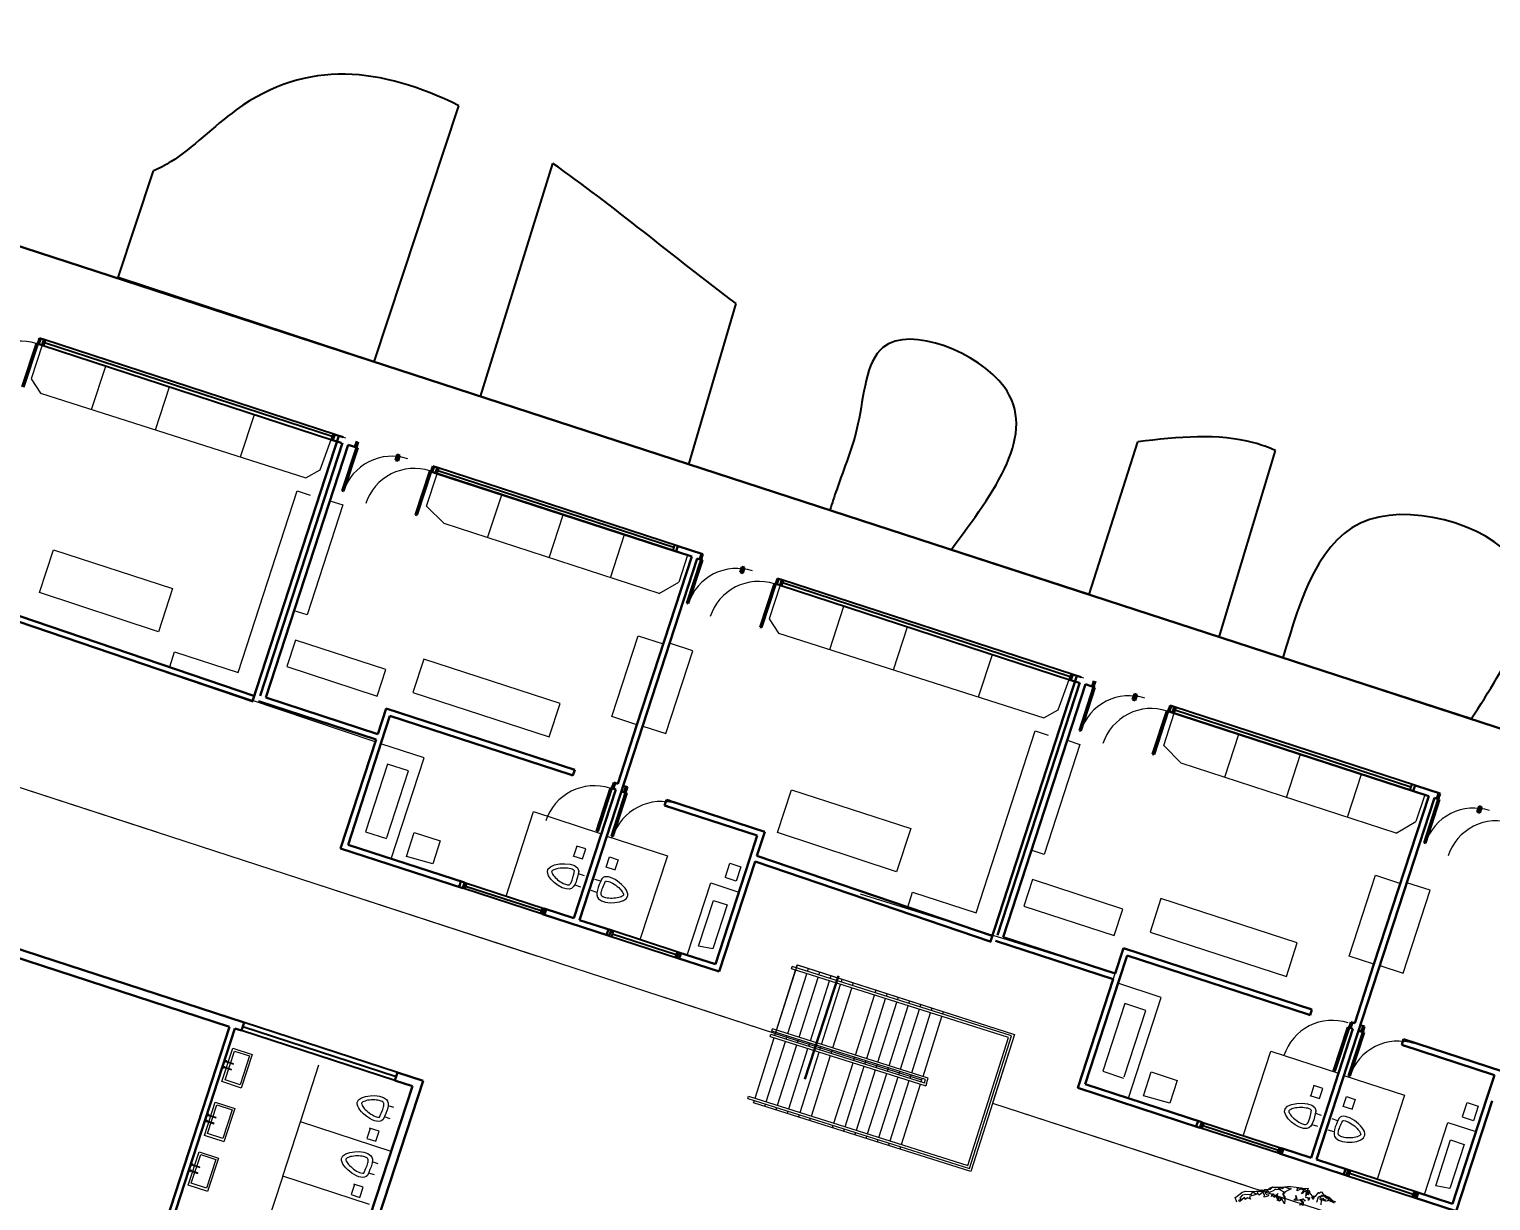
# Model space of a CAD drawing. Header units: metres. Extents: x 329311 to 330425, y 7396637 to 7397287.
# Drawn here: x 329855.04 to 329872.45, y 7397070.96 to 7397084.92 of the extents above; entities that cross this region are included whole.
import ezdxf

# ---------------------------------------------------------------- set-up
doc = ezdxf.new("R2010")
doc.units = ezdxf.units.M
doc.linetypes.add('CACHE2', pattern=[4.7625, 3.175, -1.5875])
doc.layers.get('0').update_dxf_attribs({"lineweight": 18})
for name, color, linetype, lineweight in [('ARBRE', 251, 'Continuous', 13), ('AXES+POTEAUX', 6, 'CACHE2', 13), ('JANELAS', 5, 'Continuous', 25), ('LAYER01', 7, 'Continuous', 13), ('layout', 253, 'Continuous', 13), ('LINHAFINA', 7, 'Continuous', 15), ('LINHAGROSSA', 7, 'Continuous', 30), ('PA6_TEXTO', 3, 'Continuous', 18), ('pisoexterno_ultrafino', 9, 'Continuous', 30)]:
    doc.layers.add(name, color=color, linetype=linetype, lineweight=lineweight)
doc.layers.add('VEGETAIS', color=3, linetype='Continuous')
doc.styles.add('200 Médio', font='arial.ttf', dxfattribs={"height": 0.75})
doc.styles.add('ARIAL', font='ARIAL', dxfattribs={"height": 0.2})
doc.dimstyles.new('AQ250', dxfattribs={"dimscale": 10, "dimtxt": 0.05, "dimasz": 0.03, "dimexe": 0.03, "dimexo": 0.025, "dimgap": 0.025, "dimtad": 1, "dimzin": 0, "dimdsep": 46, "dimtxsty": 'ARIAL', "dimblk": 'ARCHTICK', "dimcen": 0.09, "dimdle": 0.03, "dimclrt": 7, "dimadec": 0, "dimazin": 0, "dimtfac": 1, "dimtix": 1, "dimtmove": 2, "dimatfit": 3, "dimldrblk": 'OPEN90', "dimfxl": 1, "dimtvp": 1, "dimtolj": 1, "dimtzin": 0, "dimarcsym": 0})

# ---------------------------------------------------------------- blocks, each defined once
blk = doc.blocks.new('_ArchTick')
at = {"color": 0, "linetype": 'ByBlock', "const_width": 0.15}
blk.add_lwpolyline([(-0.5, -0.5), (0.5, 0.5)], dxfattribs=at)
blk = doc.blocks.new('*D12')
at = {"layer": 'Defpoints', "color": 0, "transparency": 16777216}
for p in [(329895.003, 7397086.442), (329868.823, 7397007.376), (329871.096, 7397006.624)]:
    blk.add_point(p, dxfattribs=at)
at = {"layer": 'PA6_TEXTO', "color": 0, "lineweight": -2, "transparency": 16777216}
for p, q in [((329895.241, 7397086.363), (329897.562, 7397085.595)), ((329897.371, 7397085.974), (329871.002, 7397006.339)), ((329869.06, 7397007.298), (329871.381, 7397006.529))]:
    blk.add_line(p, q, dxfattribs=at)
at = {"layer": 'PA6_TEXTO', "color": 0, "lineweight": -2, "transparency": 16777216, "xscale": 0.3, "yscale": 0.3, "zscale": 0.3}
for p, rotation in [((329897.277, 7397085.689), 71.6788444677974), ((329871.096, 7397006.624), 251.6788444677974)]:
    blk.add_blockref('_ArchTick', p, dxfattribs=dict(at, rotation=rotation))
at = {"layer": 'PA6_TEXTO', "color": 7, "transparency": 16777216, "insert": (329883.585, 7397046.355), "char_height": 0.75, "attachment_point": 5, "rotation": 71.6788, "style": '200 Médio'}
blk.add_mtext('\\A1;83.29', dxfattribs=at)
blk = doc.blocks.new('_Open90')
at = {"color": 0, "linetype": 'ByBlock', "lineweight": -2}
for p, q in [((0, 0), (-1, 0)), ((-0.5, 0.5), (0, 0)), ((0, 0), (-0.5, -0.5))]:
    blk.add_line(p, q, dxfattribs=at)
blk = doc.blocks.new('WMF26', base_point=(0, 0))
at = {"color": 85}
for points in [[(7.32, -0.18), (7.36, -0.22), (7.46, -0.15), (7.74, -0.29), (7.88, -0.29), (8.02, -0.5), (8.16, -0.64), (8.41, -0.61), (8.55, -0.4), (8.58, -0.36), (8.58, -0.32), (8.62, -0.32), (8.65, -0.36), (8.76, -0.26), (8.83, -0.26), (9.07, -0.57), (9.11, -0.61), (9.28, -0.53), (9.42, -0.57), (9.73, -0.85)], [(2.68, -1.65), (2.54, -1.33), (2.64, -1.23), (2.99, -0.88), (3.27, -0.78), (4.49, -0.67), (4.57, -0.57), (4.64, -0.5), (5.05, -0.43), (5.19, -0.29), (5.86, -0.22), (6.28, -0.11), (6.52, -0.08), (7.32, -0.11), (7.32, -0.18), (7.32, -0.18)]]:
    blk.add_lwpolyline(points, dxfattribs=at)
at = {"color": 63}
for points in [[(6.5, -0.25), (6.57, -0.25), (6.15, -0.52), (6.08, -0.63), (6.05, -0.66), (6.05, -0.77), (6.19, -0.94), (6.12, -1.01), (6.19, -1.08), (6.19, -1.4), (5.94, -1.05), (5.84, -1.22), (5.7, -1.22), (5.49, -0.87), (5.42, -0.94), (5.42, -1.01), (5.31, -0.94), (5.28, -0.91), (5.24, -0.91), (5.18, -0.98), (5.21, -0.81), (5.24, -0.77), (5.28, -0.77), (5.42, -0.91), (5.63, -0.7), (5.59, -0.81), (5.55, -0.83), (5.63, -0.91), (5.63, -1.12), (5.73, -1.22), (5.8, -1.22), (5.87, -1.16), (5.8, -1.01), (6.08, -1.01), (6.15, -0.94), (6.01, -0.73), (6.01, -0.63), (6.08, -0.56), (5.73, -0.42), (5.38, -0.42), (5.31, -0.52), (5, -0.7), (4.86, -0.59), (4.68, -0.77), (4.79, -0.87), (4.97, -0.87), (4.93, -0.98), (4.65, -1.08), (4.65, -0.91), (4.51, -0.73), (4.27, -0.98), (4.27, -0.94), (4.19, -0.87), (3.63, -1.12), (3.6, -1.12), (3.57, -1.16), (3.67, -1.33), (3.43, -1.26), (3.28, -1.4), (3.28, -1.33), (3.22, -1.26), (2.87, -1.61)], [(2.83, -1.57), (2.83, -1.47), (2.93, -1.43), (2.97, -1.4), (2.91, -1.33), (2.91, -1.26), (2.93, -1.26), (3.08, -1.08), (3.28, -1.01), (3.67, -0.98), (3.78, -0.77), (4.06, -0.91), (4.16, -0.81), (4.06, -0.66), (4.16, -0.7), (4.37, -0.56), (4.79, -0.59), (4.97, -0.38), (5.18, -0.25), (5.38, -0.28), (5.42, -0.31), (5.49, -0.25), (5.73, -0.35), (5.77, -0.38), (5.87, -0.25), (5.94, -0.31), (6.05, -0.17), (6.46, -0.28), (6.5, -0.25), (6.5, -0.25)], [(7.74, -0.29), (7.8, -0.37), (7.7, -0.68), (7.72, -0.38), (7.53, -0.33), (7.47, -0.44), (7.46, -0.49), (7.37, -0.54), (7.47, -0.36), (7.51, -0.22), (7.49, -0.19), (7.35, -0.15), (7.03, -0.37), (7.02, -0.14), (7.84, -0.1), (7.78, -0.14), (7.74, -0.29), (7.74, -0.29)], [(8.75, -0.78), (8.78, -0.82), (8.96, -0.71), (9.13, -0.88), (9.17, -0.85), (9.17, -0.78), (9.2, -0.92)], [(9.34, -0.88), (9.34, -0.78), (9.83, -0.96)], [(9.03, -0.92), (8.96, -0.82), (8.85, -0.85), (8.85, -1.2)], [(8.54, -1.03), (8.64, -0.64), (8.82, -0.53), (8.75, -0.68), (8.75, -0.78), (8.75, -0.78)]]:
    blk.add_lwpolyline(points, dxfattribs=at)
at = {"color": 106}
for points in [[(5.7, -1.22), (5.66, -1.22), (5.66, -0.91), (5.7, -0.91), (5.7, -1.22), (5.7, -1.22)], [(7.51, -0.91), (7.62, -0.98), (7.69, -1.05), (7.55, -0.94), (7.48, -0.94), (7.41, -1.01), (7.55, -1.16), (7.55, -1.4), (7.48, -1.33), (7.3, -1.4), (7.51, -1.18), (7.34, -1.01), (6.99, -1.08), (6.85, -1.08), (6.92, -0.98), (6.99, -0.91), (6.95, -0.7), (7.1, -1.05), (7.51, -0.91), (7.51, -0.91)], [(7.93, -0.98), (7.9, -0.83), (7.69, -0.77), (8, -0.77), (7.93, -0.98), (7.93, -0.98)], [(7.93, -0.31), (7.86, -0.49), (7.86, -0.56), (7.76, -0.56), (7.82, -0.25), (7.86, -0.25), (7.93, -0.31), (7.93, -0.31)], [(8.25, -0.87), (8.15, -0.7), (8.17, -0.7), (8.21, -0.73), (8.28, -0.63), (8.32, -0.66), (8.25, -0.87), (8.25, -0.87)], [(9.61, -0.77), (9.92, -0.87)], [(9.75, -0.87), (9.68, -0.81), (9.54, -0.87), (9.57, -0.81), (9.57, -0.77), (9.37, -0.73), (9.3, -0.66), (9.26, -0.66), (9.22, -0.7), (9.22, -0.59), (9.12, -0.49), (9.02, -0.49), (8.91, -0.59), (8.84, -0.49), (9.19, -0.52), (9.61, -0.77), (9.61, -0.77)]]:
    blk.add_lwpolyline(points, dxfattribs=at)
blk = doc.blocks.new('T2_02')
at = {"xscale": 0.3499999999999943, "yscale": 0.3499999999999943, "zscale": 0.3499999999999943}
blk.add_blockref('WMF26', (-2.24, 1.997), dxfattribs=at)

msp = doc.modelspace()

# ---------------------------------------------------------------- hatches: boundary and pattern name
at = {"layer": 'AXES+POTEAUX'}
h = msp.add_hatch(dxfattribs=at)
h.set_pattern_fill('ANGLE', color=253, scale=0.025)
h.set_pattern_definition([(341.96263, (329827.33868, 7397103.38185), (0.0540704, 0.166043), [0.127, -0.047625]), (71.96263, (329827.33868, 7397103.38185), (-0.166043, 0.0540704), [0.127, -0.047625])])
edge = h.paths.add_edge_path()
edge.add_line((329864.61, 7397055.789), (329863.096, 7397056.284))
edge.add_line((329851.791, 7397059.975), (329866.865, 7397055.053))
edge.add_line((329866.865, 7397055.053), (329867.148, 7397055.933))
edge.add_line((329867.148, 7397055.933), (329869.733, 7397055.115))
edge.add_line((329869.733, 7397055.115), (329869.446, 7397054.208))
edge.add_line((329869.446, 7397054.208), (329875.701, 7397052.171))
edge.add_line((329869.758, 7397056.67), (329868.22, 7397057.171))
edge.add_line((329866.055, 7397057.876), (329865.595, 7397056.573))
edge.add_line((329865.595, 7397056.573), (329853.054, 7397060.656))
edge.add_line((329855.576, 7397058.739), (329854.045, 7397059.239))
edge.add_line((329852.086, 7397060.91), (329851.791, 7397059.975))
edge.add_line((329853.054, 7397060.656), (329853.482, 7397061.97))
edge.add_line((329853.482, 7397061.97), (329834.982, 7397067.965))
edge.add_line((329849.505, 7397061.74), (329852.086, 7397060.91))
edge.add_line((329836.482, 7397067.477), (329851.765, 7397062.529))
edge.add_line((329833.96, 7397065.831), (329849.225, 7397060.871))
edge.add_line((329849.225, 7397060.871), (329849.505, 7397061.74))
edge.add_line((329846.926, 7397061.618), (329836.41, 7397065.035))
edge.add_line((329833.68, 7397064.969), (329833.96, 7397065.831))
edge.add_line((329830.53, 7397065.995), (329833.68, 7397064.969))
edge.add_line((329834.982, 7397067.965), (329839.241, 7397080.982))
edge.add_line((329830.53, 7397066.07), (329827.18, 7397067.162))
edge.add_line((329827.18, 7397067.162), (329831.462, 7397080.309))
edge.add_line((329831.421, 7397080.322), (329834.844, 7397079.208))
edge.add_line((329875.701, 7397052.171), (329876.028, 7397053.175))
edge.add_line((329873.375, 7397052.928), (329871.869, 7397053.422))
edge.add_line((329876.028, 7397053.175), (329871.519, 7397054.644))
edge.add_line((329871.914, 7397055.968), (329866.055, 7397057.876))
edge.add_line((329871.519, 7397054.644), (329871.914, 7397055.968))
edge.add_line((329862.35, 7397057.629), (329860.779, 7397058.141))
edge.add_line((329857.813, 7397059.107), (329856.311, 7397059.596))

# ---------------------------------------------------------------- linework, layer by layer
for p, q in [((329849.014, 7397077.808), (329863.927, 7397072.954)), ((329866.513, 7397072.125), (329880.605, 7397067.536))]:
    msp.add_line(p, q)
for centre in [(329854.93, 7397080.6), (329859.357, 7397079.228), (329859.621, 7397079.082), (329863.464, 7397077.89), (329863.725, 7397077.735), (329868.14, 7397076.373), (329868.404, 7397076.221), (329861.766, 7397075.3), (329862.564, 7397075.113), (329872.246, 7397075.035), (329872.517, 7397074.883), (329870.561, 7397072.504), (329871.346, 7397072.258)]:
    msp.add_arc(centre, 0.606, 71.9626, 161.9626)
for p, q in [((329849.014, 7397077.808), (329863.927, 7397072.954)), ((329859.158, 7397076.428), (329854.89, 7397077.866)), ((329858.745, 7397075.159), (329859.158, 7397076.428)), ((329863.255, 7397073.691), (329858.745, 7397075.159)), ((329863.683, 7397075.004), (329863.255, 7397073.691)), ((329867.972, 7397073.669), (329863.683, 7397075.004)), ((329863.927, 7397072.954), (329864.19, 7397073.771)), ((329864.19, 7397073.771), (329866.772, 7397072.941)), ((329867.528, 7397072.305), (329867.972, 7397073.669)), ((329866.772, 7397072.941), (329866.513, 7397072.125)), ((329872.037, 7397070.836), (329867.528, 7397072.305)), ((329866.513, 7397072.125), (329880.605, 7397067.536)), ((329872.462, 7397072.142), (329872.037, 7397070.836))]:
    msp.add_line(p, q, dxfattribs=at)
at = {"layer": 'JANELAS'}
for p, q in [((329855.188, 7397081.156), (329858.654, 7397080.027)), ((329855.226, 7397081.217), (329855.205, 7397081.151)), ((329858.676, 7397080.094), (329855.209, 7397081.223)), ((329858.644, 7397080.068), (329855.216, 7397081.184)), ((329858.655, 7397080.101), (329858.633, 7397080.034)), ((329859.913, 7397079.694), (329859.891, 7397079.628)), ((329862.768, 7397078.763), (329859.896, 7397079.7)), ((329859.874, 7397079.633), (329862.744, 7397078.698)), ((329862.714, 7397078.745), (329859.902, 7397079.661)), ((329862.725, 7397078.778), (329862.704, 7397078.712)), ((329863.981, 7397078.295), (329867.447, 7397077.166)), ((329864.019, 7397078.356), (329863.998, 7397078.289)), ((329867.469, 7397077.233), (329864.002, 7397078.361)), ((329867.437, 7397077.206), (329864.009, 7397078.323)), ((329867.448, 7397077.239), (329867.426, 7397077.173)), ((329868.656, 7397076.778), (329871.527, 7397075.844)), ((329868.695, 7397076.839), (329868.673, 7397076.773)), ((329871.55, 7397075.909), (329868.678, 7397076.845)), ((329871.497, 7397075.89), (329868.684, 7397076.806)), ((329871.508, 7397075.924), (329871.486, 7397075.857)), ((329861.15, 7397074.376), (329860.202, 7397074.685)), ((329860.223, 7397074.752), (329861.171, 7397074.443)), ((329860.246, 7397074.744), (329860.224, 7397074.678)), ((329860.235, 7397074.711), (329861.136, 7397074.418)), ((329861.146, 7397074.451), (329861.125, 7397074.385)), ((329861.946, 7397074.117), (329862.752, 7397073.855)), ((329862.774, 7397073.921), (329861.968, 7397074.184)), ((329861.992, 7397074.176), (329861.971, 7397074.109)), ((329861.981, 7397074.142), (329862.742, 7397073.895)), ((329862.753, 7397073.928), (329862.731, 7397073.862)), ((329859.424, 7397072.49), (329857.596, 7397073.085)), ((329859.392, 7397072.393), (329857.564, 7397072.988)), ((329857.58, 7397073.037), (329859.408, 7397072.442)), ((329869.006, 7397071.897), (329869.954, 7397071.588)), ((329869.028, 7397071.89), (329869.007, 7397071.823)), ((329869.018, 7397071.856), (329869.918, 7397071.563)), ((329869.932, 7397071.522), (329868.984, 7397071.83)), ((329869.929, 7397071.596), (329869.907, 7397071.53)), ((329871.556, 7397071.066), (329870.75, 7397071.329)), ((329870.729, 7397071.262), (329871.534, 7397071)), ((329870.775, 7397071.321), (329870.753, 7397071.254)), ((329870.764, 7397071.288), (329871.524, 7397071.04)), ((329871.535, 7397071.073), (329871.513, 7397071.007))]:
    msp.add_line(p, q, dxfattribs=at)
at = {"layer": 'LAYER01'}
for p, q in [((329858.266, 7397071.9), (329858.487, 7397072.581)), ((329858.055, 7397071.252), (329858.266, 7397071.9)), ((329859.347, 7397071.548), (329858.266, 7397071.9)), ((329858.055, 7397071.252), (329857.796, 7397070.458)), ((329859.089, 7397070.915), (329858.055, 7397071.252))]:
    msp.add_line(p, q, dxfattribs=at)
at = {"layer": 'layout'}
for p, q in [((329855.188, 7397081.156), (329855.058, 7397080.758)), ((329855.779, 7397080.392), (329855.948, 7397080.909)), ((329855.058, 7397080.758), (329855.168, 7397080.587)), ((329855.168, 7397080.587), (329858.332, 7397079.578)), ((329856.541, 7397080.149), (329856.708, 7397080.661)), ((329857.553, 7397079.826), (329857.718, 7397080.332)), ((329858.774, 7397080.062), (329858.804, 7397080.052)), ((329858.502, 7397079.673), (329858.633, 7397080.034)), ((329858.332, 7397079.578), (329858.502, 7397079.673)), ((329859.77, 7397079.24), (329859.895, 7397079.625)), ((329857.523, 7397077.255), (329858.229, 7397079.42)), ((329858.229, 7397079.42), (329858.383, 7397079.37)), ((329860.497, 7397078.862), (329860.664, 7397079.375)), ((329858.772, 7397079.254), (329858.345, 7397077.943)), ((329858.618, 7397079.304), (329858.772, 7397079.254)), ((329859.978, 7397079.031), (329859.77, 7397079.24)), ((329862.539, 7397078.197), (329859.978, 7397079.031)), ((329861.23, 7397078.623), (329861.397, 7397079.136)), ((329861.959, 7397078.386), (329862.126, 7397078.899)), ((329855.158, 7397078.21), (329855.324, 7397078.72)), ((329855.324, 7397078.72), (329856.744, 7397078.258)), ((329862.879, 7397078.654), (329862.775, 7397078.334)), ((329862.539, 7397078.197), (329862.775, 7397078.334)), ((329863.981, 7397078.295), (329863.851, 7397077.897)), ((329856.575, 7397077.741), (329855.158, 7397078.21)), ((329856.744, 7397078.258), (329856.575, 7397077.741)), ((329858.345, 7397077.943), (329858.191, 7397077.993)), ((329864.572, 7397077.53), (329864.741, 7397078.047)), ((329863.851, 7397077.897), (329863.961, 7397077.725)), ((329865.334, 7397077.287), (329865.501, 7397077.8)), ((329858.208, 7397077.642), (329858.105, 7397077.326)), ((329859.283, 7397077.292), (329858.208, 7397077.642)), ((329861.977, 7397076.731), (329862.291, 7397077.694)), ((329862.291, 7397077.694), (329862.589, 7397077.598)), ((329862.943, 7397077.516), (329862.665, 7397077.606)), ((329863.961, 7397077.725), (329867.125, 7397076.716)), ((329856.709, 7397077.322), (329856.767, 7397077.501)), ((329856.767, 7397077.501), (329857.523, 7397077.255)), ((329862.621, 7397076.528), (329862.943, 7397077.516)), ((329866.346, 7397076.965), (329866.511, 7397077.471)), ((329858.105, 7397077.326), (329859.18, 7397076.976)), ((329859.18, 7397076.976), (329859.283, 7397077.292)), ((329859.737, 7397077.417), (329859.607, 7397077.017)), ((329861.36, 7397076.888), (329859.737, 7397077.417)), ((329867.295, 7397076.812), (329867.426, 7397077.173)), ((329867.567, 7397077.201), (329867.597, 7397077.191)), ((329859.607, 7397077.017), (329861.23, 7397076.488)), ((329861.23, 7397076.488), (329861.36, 7397076.888)), ((329862.275, 7397076.634), (329861.977, 7397076.731)), ((329867.125, 7397076.716), (329867.295, 7397076.812)), ((329868.552, 7397076.385), (329868.678, 7397076.77)), ((329862.344, 7397076.618), (329862.621, 7397076.528)), ((329866.316, 7397074.393), (329867.022, 7397076.559)), ((329867.022, 7397076.559), (329867.175, 7397076.509)), ((329859.741, 7397076.238), (329859.225, 7397076.406)), ((329867.554, 7397076.399), (329867.127, 7397075.088)), ((329867.4, 7397076.449), (329867.554, 7397076.399)), ((329868.76, 7397076.176), (329868.552, 7397076.385)), ((329869.28, 7397076.007), (329869.447, 7397076.52)), ((329859.349, 7397075.036), (329859.741, 7397076.238)), ((329870.013, 7397075.768), (329870.18, 7397076.281)), ((329859.305, 7397076.165), (329859.042, 7397075.358)), ((329859.296, 7397075.29), (329859.555, 7397076.083)), ((329859.555, 7397076.083), (329859.305, 7397076.165)), ((329871.321, 7397075.342), (329868.76, 7397076.176)), ((329870.741, 7397075.531), (329870.908, 7397076.044)), ((329863.951, 7397075.349), (329864.117, 7397075.859)), ((329864.117, 7397075.859), (329865.537, 7397075.397)), ((329871.661, 7397075.799), (329871.557, 7397075.479)), ((329860.717, 7397074.591), (329861.045, 7397075.598)), ((329861.045, 7397075.598), (329861.852, 7397075.335)), ((329859.042, 7397075.358), (329859.292, 7397075.277)), ((329859.529, 7397075.064), (329859.622, 7397075.35)), ((329859.622, 7397075.35), (329859.93, 7397075.249)), ((329865.368, 7397074.88), (329863.951, 7397075.349)), ((329865.537, 7397075.397), (329865.368, 7397074.88)), ((329871.321, 7397075.342), (329871.557, 7397075.479)), ((329859.93, 7397075.249), (329859.842, 7397074.977)), ((329861.56, 7397075.188), (329861.521, 7397075.068)), ((329861.665, 7397075.154), (329861.56, 7397075.188)), ((329861.917, 7397075.306), (329862.638, 7397075.072)), ((329859.842, 7397074.977), (329859.529, 7397075.064)), ((329861.512, 7397075.071), (329861.626, 7397075.034)), ((329861.626, 7397075.034), (329861.665, 7397075.154)), ((329861.908, 7397074.938), (329861.947, 7397075.058)), ((329861.947, 7397075.058), (329862.051, 7397075.024)), ((329862.051, 7397075.024), (329862.012, 7397074.904)), ((329862.638, 7397075.072), (329862.312, 7397074.072)), ((329867.127, 7397075.088), (329866.974, 7397075.138)), ((329861.577, 7397074.859), (329861.647, 7397074.836)), ((329862.022, 7397074.901), (329861.908, 7397074.938)), ((329863.459, 7397074.769), (329863.327, 7397074.812)), ((329863.33, 7397074.821), (329863.383, 7397074.984)), ((329863.383, 7397074.984), (329863.515, 7397074.941)), ((329863.515, 7397074.941), (329863.459, 7397074.769)), ((329870.76, 7397073.876), (329871.074, 7397074.84)), ((329871.074, 7397074.84), (329871.371, 7397074.743)), ((329861.535, 7397074.725), (329861.603, 7397074.702)), ((329861.799, 7397074.635), (329861.731, 7397074.657)), ((329861.844, 7397074.768), (329861.774, 7397074.791)), ((329862.875, 7397073.888), (329863.155, 7397074.748)), ((329863.155, 7397074.748), (329863.49, 7397074.639)), ((329865.502, 7397074.46), (329865.56, 7397074.639)), ((329865.56, 7397074.639), (329866.316, 7397074.393)), ((329866.99, 7397074.788), (329866.887, 7397074.472)), ((329868.065, 7397074.437), (329866.99, 7397074.788)), ((329871.403, 7397073.673), (329871.725, 7397074.661)), ((329871.725, 7397074.661), (329871.448, 7397074.751)), ((329863.01, 7397073.993), (329863.187, 7397074.54)), ((329863.349, 7397074.487), (329863.178, 7397073.961)), ((329863.187, 7397074.54), (329863.349, 7397074.487)), ((329866.887, 7397074.472), (329867.962, 7397074.121)), ((329868.519, 7397074.562), (329868.389, 7397074.162)), ((329870.143, 7397074.033), (329868.519, 7397074.562)), ((329867.962, 7397074.121), (329868.065, 7397074.437)), ((329868.389, 7397074.162), (329870.013, 7397073.634)), ((329863.178, 7397073.961), (329863.01, 7397073.993)), ((329870.013, 7397073.634), (329870.143, 7397074.033)), ((329871.057, 7397073.779), (329870.76, 7397073.876)), ((329871.126, 7397073.763), (329871.403, 7397073.673)), ((329868.523, 7397073.384), (329868.007, 7397073.552)), ((329868.087, 7397073.31), (329867.825, 7397072.503)), ((329868.337, 7397073.229), (329868.087, 7397073.31)), ((329868.132, 7397072.182), (329868.523, 7397073.384)), ((329868.079, 7397072.436), (329868.337, 7397073.229)), ((329857.331, 7397072.381), (329857.461, 7397072.777)), ((329857.461, 7397072.777), (329857.692, 7397072.702)), ((329869.5, 7397071.736), (329869.828, 7397072.743)), ((329869.828, 7397072.743), (329870.635, 7397072.48)), ((329857.333, 7397072.543), (329857.341, 7397072.568)), ((329857.341, 7397072.568), (329857.36, 7397072.561)), ((329857.348, 7397072.557), (329857.346, 7397072.551)), ((329857.346, 7397072.551), (329857.444, 7397072.519)), ((329857.445, 7397072.525), (329857.348, 7397072.557)), ((329857.36, 7397072.561), (329857.352, 7397072.537)), ((329857.358, 7397072.615), (329857.365, 7397072.638)), ((329857.375, 7397072.609), (329857.358, 7397072.615)), ((329857.365, 7397072.638), (329857.384, 7397072.632)), ((329857.371, 7397072.626), (329857.369, 7397072.622)), ((329857.37, 7397072.622), (329857.469, 7397072.589)), ((329857.47, 7397072.594), (329857.371, 7397072.626)), ((329857.381, 7397072.633), (329857.374, 7397072.609)), ((329857.469, 7397072.589), (329857.47, 7397072.594)), ((329857.692, 7397072.702), (329857.562, 7397072.304)), ((329857.553, 7397072.308), (329857.331, 7397072.381)), ((329857.352, 7397072.537), (329857.333, 7397072.543)), ((329857.444, 7397072.519), (329857.445, 7397072.525)), ((329867.825, 7397072.503), (329868.074, 7397072.422)), ((329868.311, 7397072.209), (329868.404, 7397072.495)), ((329868.404, 7397072.495), (329868.713, 7397072.394)), ((329868.713, 7397072.394), (329868.624, 7397072.122)), ((329870.699, 7397072.452), (329871.42, 7397072.217)), ((329857.562, 7397072.304), (329857.553, 7397072.308)), ((329868.624, 7397072.122), (329868.311, 7397072.209)), ((329870.294, 7397072.216), (329870.408, 7397072.179)), ((329870.342, 7397072.333), (329870.303, 7397072.213)), ((329870.447, 7397072.299), (329870.342, 7397072.333)), ((329870.408, 7397072.179), (329870.447, 7397072.299)), ((329870.69, 7397072.084), (329870.729, 7397072.203)), ((329870.729, 7397072.203), (329870.834, 7397072.169)), ((329871.42, 7397072.217), (329871.094, 7397071.217)), ((329857.123, 7397071.74), (329857.252, 7397072.136)), ((329857.252, 7397072.136), (329857.483, 7397072.061)), ((329857.483, 7397072.061), (329857.354, 7397071.663)), ((329859.379, 7397072.07), (329859.311, 7397072.092)), ((329870.804, 7397072.046), (329870.69, 7397072.084)), ((329870.834, 7397072.169), (329870.795, 7397072.049)), ((329872.113, 7397071.966), (329872.166, 7397072.13)), ((329872.166, 7397072.13), (329872.298, 7397072.087)), ((329872.298, 7397072.087), (329872.241, 7397071.914)), ((329857.124, 7397071.902), (329857.132, 7397071.927)), ((329857.144, 7397071.896), (329857.124, 7397071.902)), ((329857.132, 7397071.927), (329857.152, 7397071.92)), ((329857.139, 7397071.916), (329857.138, 7397071.91)), ((329857.138, 7397071.91), (329857.235, 7397071.878)), ((329857.237, 7397071.884), (329857.139, 7397071.916)), ((329857.152, 7397071.92), (329857.144, 7397071.896)), ((329857.149, 7397071.974), (329857.157, 7397071.997)), ((329857.166, 7397071.968), (329857.149, 7397071.974)), ((329857.157, 7397071.997), (329857.176, 7397071.991)), ((329857.162, 7397071.985), (329857.161, 7397071.981)), ((329857.161, 7397071.981), (329857.26, 7397071.948)), ((329857.261, 7397071.953), (329857.162, 7397071.985)), ((329857.173, 7397071.992), (329857.165, 7397071.968)), ((329857.235, 7397071.878), (329857.237, 7397071.884)), ((329857.26, 7397071.948), (329857.261, 7397071.953)), ((329859.336, 7397071.936), (329859.266, 7397071.959)), ((329870.317, 7397071.87), (329870.385, 7397071.848)), ((329870.359, 7397072.004), (329870.429, 7397071.981)), ((329870.627, 7397071.913), (329870.557, 7397071.936)), ((329871.657, 7397071.034), (329871.937, 7397071.894)), ((329871.937, 7397071.894), (329872.272, 7397071.784)), ((329872.241, 7397071.914), (329872.11, 7397071.957)), ((329857.345, 7397071.667), (329857.123, 7397071.74)), ((329859.098, 7397071.823), (329859.059, 7397071.703)), ((329859.059, 7397071.703), (329859.164, 7397071.669)), ((329859.203, 7397071.788), (329859.089, 7397071.826)), ((329859.164, 7397071.669), (329859.203, 7397071.788)), ((329870.581, 7397071.78), (329870.513, 7397071.802)), ((329871.792, 7397071.139), (329871.97, 7397071.685)), ((329871.97, 7397071.685), (329872.131, 7397071.632)), ((329856.93, 7397071.148), (329857.059, 7397071.545)), ((329857.059, 7397071.545), (329857.291, 7397071.469)), ((329857.354, 7397071.663), (329857.345, 7397071.667)), ((329872.131, 7397071.632), (329871.96, 7397071.106)), ((329856.931, 7397071.311), (329856.94, 7397071.335)), ((329856.94, 7397071.335), (329856.959, 7397071.329)), ((329856.959, 7397071.329), (329856.951, 7397071.304)), ((329856.956, 7397071.382), (329856.964, 7397071.406)), ((329856.974, 7397071.377), (329856.956, 7397071.382)), ((329856.964, 7397071.406), (329856.983, 7397071.399)), ((329856.97, 7397071.394), (329856.968, 7397071.389)), ((329856.968, 7397071.389), (329857.067, 7397071.357)), ((329857.069, 7397071.362), (329856.97, 7397071.394)), ((329856.98, 7397071.4), (329856.972, 7397071.377)), ((329857.067, 7397071.357), (329857.069, 7397071.362)), ((329857.291, 7397071.469), (329857.161, 7397071.072)), ((329859.192, 7397071.402), (329859.123, 7397071.424)), ((329856.951, 7397071.304), (329856.931, 7397071.311)), ((329856.947, 7397071.324), (329856.945, 7397071.319)), ((329856.945, 7397071.319), (329857.042, 7397071.287)), ((329857.044, 7397071.293), (329856.947, 7397071.324)), ((329857.042, 7397071.287), (329857.044, 7397071.293)), ((329858.91, 7397071.155), (329858.871, 7397071.035)), ((329859.015, 7397071.121), (329858.901, 7397071.158)), ((329859.148, 7397071.268), (329859.078, 7397071.291)), ((329857.152, 7397071.076), (329856.93, 7397071.148)), ((329857.161, 7397071.072), (329857.152, 7397071.076)), ((329858.871, 7397071.035), (329858.976, 7397071.001)), ((329858.976, 7397071.001), (329859.015, 7397071.121)), ((329871.96, 7397071.106), (329871.792, 7397071.139))]:
    msp.add_line(p, q, dxfattribs=at)
for points in [[(329857.368, 7397072.401), (329857.48, 7397072.745), (329857.661, 7397072.686), (329857.549, 7397072.342)], [(329857.159, 7397071.76), (329857.271, 7397072.104), (329857.452, 7397072.045), (329857.34, 7397071.701)], [(329856.966, 7397071.169), (329857.078, 7397071.513), (329857.259, 7397071.454), (329857.147, 7397071.11)]]:
    msp.add_lwpolyline(points, close=True, dxfattribs=at)
for points in [[(329861.582, 7397074.89), (329861.474, 7397074.675), (329861.215, 7397074.911), (329861.582, 7397074.89), (329861.577, 7397074.859)], [(329861.858, 7397074.797), (329861.819, 7397074.559), (329862.167, 7397074.597), (329861.858, 7397074.797), (329861.844, 7397074.768)], [(329859.266, 7397071.959), (329859.252, 7397071.93), (329858.943, 7397072.13), (329859.291, 7397072.167), (329859.252, 7397071.93)], [(329870.365, 7397072.035), (329870.257, 7397071.821), (329869.998, 7397072.056), (329870.365, 7397072.035), (329870.359, 7397072.004)], [(329870.64, 7397071.942), (329870.601, 7397071.705), (329870.949, 7397071.742), (329870.64, 7397071.942), (329870.627, 7397071.913)], [(329859.078, 7397071.291), (329859.064, 7397071.263), (329858.756, 7397071.462), (329859.103, 7397071.5), (329859.064, 7397071.263)]]:
    msp.add_spline(points, degree=3, dxfattribs=at)
for points, knots in [([(329861.531, 7397074.893), (329861.52, 7397074.837), (329861.508, 7397074.784), (329861.484, 7397074.738), (329861.476, 7397074.73), (329861.466, 7397074.725), (329861.46, 7397074.724), (329861.434, 7397074.728), (329861.416, 7397074.734), (329861.353, 7397074.764), (329861.304, 7397074.805), (329861.267, 7397074.858), (329861.261, 7397074.873), (329861.259, 7397074.886), (329861.259, 7397074.885), (329861.263, 7397074.891), (329861.271, 7397074.898), (329861.298, 7397074.911), (329861.317, 7397074.916), (329861.393, 7397074.931), (329861.464, 7397074.926), (329861.522, 7397074.904), (329861.53, 7397074.895), (329861.531, 7397074.893)], [0.006653, 0.006653, 0.006653, 0.006653, 0.179116, 0.179116, 0.279942, 0.279942, 0.356527, 0.356527, 0.433113, 0.433113, 0.614296, 0.614296, 0.701675, 0.701675, 0.771877, 0.771877, 0.842078, 0.842078, 0.912279, 0.912279, 1.096903, 1.096903, 1.191805, 1.191805, 1.191805, 1.191805]), ([(329861.902, 7397074.769), (329861.877, 7397074.717), (329861.856, 7397074.668), (329861.848, 7397074.616), (329861.85, 7397074.605), (329861.855, 7397074.595), (329861.859, 7397074.59), (329861.883, 7397074.578), (329861.9, 7397074.572), (329861.97, 7397074.56), (329862.034, 7397074.564), (329862.094, 7397074.584), (329862.108, 7397074.594), (329862.117, 7397074.603), (329862.116, 7397074.602), (329862.116, 7397074.609), (329862.114, 7397074.62), (329862.1, 7397074.646), (329862.088, 7397074.662), (329862.035, 7397074.718), (329861.975, 7397074.756), (329861.915, 7397074.773), (329861.903, 7397074.77), (329861.902, 7397074.769)], [0.006653, 0.006653, 0.006653, 0.006653, 0.179116, 0.179116, 0.279942, 0.279942, 0.356527, 0.356527, 0.433113, 0.433113, 0.614296, 0.614296, 0.701675, 0.701675, 0.771877, 0.771877, 0.842078, 0.842078, 0.912279, 0.912279, 1.096903, 1.096903, 1.191805, 1.191805, 1.191805, 1.191805]), ([(329859.209, 7397071.958), (329859.207, 7397071.957), (329859.195, 7397071.954), (329859.135, 7397071.971), (329859.075, 7397072.009), (329859.022, 7397072.065), (329859.011, 7397072.081), (329858.996, 7397072.107), (329858.994, 7397072.117), (329858.994, 7397072.124), (329858.993, 7397072.123), (329859.002, 7397072.133), (329859.016, 7397072.142), (329859.077, 7397072.163), (329859.141, 7397072.167), (329859.21, 7397072.155), (329859.228, 7397072.149), (329859.251, 7397072.137), (329859.255, 7397072.132), (329859.261, 7397072.122), (329859.263, 7397072.111), (329859.254, 7397072.059), (329859.233, 7397072.009), (329859.209, 7397071.958)], [0.006653, 0.006653, 0.006653, 0.006653, 0.101555, 0.101555, 0.286179, 0.286179, 0.356381, 0.356381, 0.426582, 0.426582, 0.496783, 0.496783, 0.584163, 0.584163, 0.765346, 0.765346, 0.841931, 0.841931, 0.918517, 0.918517, 1.019343, 1.019343, 1.191805, 1.191805, 1.191805, 1.191805]), ([(329870.313, 7397072.039), (329870.302, 7397071.983), (329870.29, 7397071.93), (329870.267, 7397071.883), (329870.259, 7397071.875), (329870.248, 7397071.87), (329870.242, 7397071.869), (329870.216, 7397071.873), (329870.198, 7397071.879), (329870.135, 7397071.91), (329870.086, 7397071.951), (329870.049, 7397072.003), (329870.043, 7397072.018), (329870.042, 7397072.032), (329870.042, 7397072.031), (329870.046, 7397072.036), (329870.054, 7397072.043), (329870.081, 7397072.056), (329870.1, 7397072.062), (329870.176, 7397072.076), (329870.246, 7397072.071), (329870.304, 7397072.05), (329870.313, 7397072.04), (329870.313, 7397072.039)], [0.006653, 0.006653, 0.006653, 0.006653, 0.179116, 0.179116, 0.279942, 0.279942, 0.356527, 0.356527, 0.433113, 0.433113, 0.614296, 0.614296, 0.701675, 0.701675, 0.771877, 0.771877, 0.842078, 0.842078, 0.912279, 0.912279, 1.096903, 1.096903, 1.191805, 1.191805, 1.191805, 1.191805]), ([(329870.684, 7397071.914), (329870.66, 7397071.863), (329870.638, 7397071.813), (329870.63, 7397071.761), (329870.632, 7397071.75), (329870.638, 7397071.74), (329870.642, 7397071.735), (329870.665, 7397071.723), (329870.683, 7397071.717), (329870.752, 7397071.705), (329870.816, 7397071.709), (329870.877, 7397071.73), (329870.89, 7397071.739), (329870.899, 7397071.749), (329870.899, 7397071.748), (329870.899, 7397071.755), (329870.897, 7397071.765), (329870.882, 7397071.791), (329870.87, 7397071.807), (329870.817, 7397071.863), (329870.757, 7397071.901), (329870.698, 7397071.918), (329870.686, 7397071.915), (329870.684, 7397071.914)], [0.006653, 0.006653, 0.006653, 0.006653, 0.179116, 0.179116, 0.279942, 0.279942, 0.356527, 0.356527, 0.433113, 0.433113, 0.614296, 0.614296, 0.701675, 0.701675, 0.771877, 0.771877, 0.842078, 0.842078, 0.912279, 0.912279, 1.096903, 1.096903, 1.191805, 1.191805, 1.191805, 1.191805]), ([(329859.021, 7397071.29), (329859.019, 7397071.289), (329859.007, 7397071.287), (329858.947, 7397071.303), (329858.888, 7397071.341), (329858.835, 7397071.398), (329858.823, 7397071.413), (329858.808, 7397071.44), (329858.806, 7397071.45), (329858.806, 7397071.457), (329858.805, 7397071.456), (329858.815, 7397071.466), (329858.828, 7397071.475), (329858.889, 7397071.495), (329858.953, 7397071.499), (329859.022, 7397071.487), (329859.04, 7397071.481), (329859.063, 7397071.469), (329859.067, 7397071.464), (329859.073, 7397071.454), (329859.075, 7397071.444), (329859.067, 7397071.392), (329859.045, 7397071.342), (329859.021, 7397071.29)], [0.006653, 0.006653, 0.006653, 0.006653, 0.101555, 0.101555, 0.286179, 0.286179, 0.356381, 0.356381, 0.426582, 0.426582, 0.496783, 0.496783, 0.584163, 0.584163, 0.765346, 0.765346, 0.841931, 0.841931, 0.918517, 0.918517, 1.019343, 1.019343, 1.191805, 1.191805, 1.191805, 1.191805])]:
    msp.add_open_spline(points, degree=3, knots=knots, dxfattribs=at)
at = {"layer": 'LINHAFINA'}
for p, q in [((329864.174, 7397073.735), (329864.186, 7397073.773)), ((329864.186, 7397073.773), (329866.772, 7397072.941)), ((329863.94, 7397072.994), (329864.166, 7397073.708)), ((329864.074, 7397072.952), (329864.3, 7397073.666)), ((329864.117, 7397073.724), (329864.125, 7397073.751)), ((329866.702, 7397072.906), (329864.117, 7397073.724)), ((329866.737, 7397072.924), (329864.125, 7397073.751)), ((329864.208, 7397072.909), (329864.434, 7397073.623)), ((329864.309, 7397073.693), (329864.32, 7397073.73)), ((329864.443, 7397073.65), (329864.455, 7397073.688)), ((329864.577, 7397073.608), (329864.588, 7397073.644)), ((329864.711, 7397073.565), (329864.722, 7397073.6)), ((329864.342, 7397072.867), (329864.568, 7397073.581)), ((329864.476, 7397072.824), (329864.702, 7397073.539)), ((329864.611, 7397072.782), (329864.837, 7397073.496)), ((329864.845, 7397073.523), (329864.856, 7397073.557)), ((329865.113, 7397073.438), (329865.124, 7397073.471)), ((329865.247, 7397073.396), (329865.258, 7397073.428)), ((329864.879, 7397072.697), (329865.105, 7397073.411)), ((329865.013, 7397072.655), (329865.239, 7397073.369)), ((329865.147, 7397072.612), (329865.373, 7397073.326)), ((329865.281, 7397072.57), (329865.507, 7397073.284)), ((329865.381, 7397073.353), (329865.392, 7397073.385)), ((329865.516, 7397073.311), (329865.527, 7397073.348)), ((329865.65, 7397073.268), (329865.659, 7397073.299)), ((329865.784, 7397073.226), (329865.793, 7397073.256)), ((329865.415, 7397072.527), (329865.641, 7397073.242)), ((329865.549, 7397072.485), (329865.775, 7397073.199)), ((329865.684, 7397072.443), (329865.909, 7397073.157)), ((329865.918, 7397073.184), (329865.927, 7397073.213)), ((329863.683, 7397072.183), (329863.911, 7397072.903)), ((329863.862, 7397072.918), (329863.871, 7397072.945)), ((329863.862, 7397072.918), (329865.718, 7397072.331)), ((329863.871, 7397072.945), (329865.7, 7397072.366)), ((329863.882, 7397072.983), (329863.89, 7397073.01)), ((329865.712, 7397072.404), (329863.882, 7397072.983)), ((329865.747, 7397072.422), (329863.89, 7397073.01)), ((329863.92, 7397072.929), (329863.932, 7397072.967)), ((329865.67, 7397072.399), (329863.926, 7397072.95)), ((329864.054, 7397072.887), (329864.066, 7397072.925)), ((329866.219, 7397071.38), (329866.702, 7397072.906)), ((329866.237, 7397071.345), (329866.737, 7397072.924)), ((329866.772, 7397072.941), (329866.255, 7397071.309)), ((329863.817, 7397072.14), (329864.045, 7397072.86)), ((329863.951, 7397072.098), (329864.179, 7397072.818)), ((329864.086, 7397072.055), (329864.313, 7397072.775)), ((329864.188, 7397072.845), (329864.2, 7397072.882)), ((329864.22, 7397072.013), (329864.447, 7397072.733)), ((329864.322, 7397072.802), (329864.334, 7397072.84)), ((329864.456, 7397072.76), (329864.468, 7397072.798)), ((329864.59, 7397072.717), (329864.602, 7397072.755)), ((329864.354, 7397071.97), (329864.582, 7397072.69)), ((329864.622, 7397071.886), (329864.85, 7397072.606)), ((329864.756, 7397071.843), (329864.984, 7397072.563)), ((329864.858, 7397072.632), (329864.87, 7397072.67)), ((329864.992, 7397072.59), (329865.004, 7397072.628)), ((329865.127, 7397072.548), (329865.139, 7397072.585)), ((329864.89, 7397071.801), (329865.118, 7397072.521)), ((329865.024, 7397071.758), (329865.252, 7397072.478)), ((329865.159, 7397071.716), (329865.386, 7397072.436)), ((329865.261, 7397072.505), (329865.273, 7397072.543)), ((329865.293, 7397071.673), (329865.52, 7397072.393)), ((329865.395, 7397072.463), (329865.407, 7397072.501)), ((329865.529, 7397072.42), (329865.541, 7397072.458)), ((329865.663, 7397072.378), (329865.675, 7397072.416)), ((329865.7, 7397072.366), (329865.712, 7397072.404)), ((329865.727, 7397072.358), (329865.739, 7397072.396)), ((329865.739, 7397072.396), (329865.747, 7397072.422)), ((329863.596, 7397072.181), (329863.605, 7397072.207)), ((329863.605, 7397072.207), (329866.219, 7397071.38)), ((329865.427, 7397071.631), (329865.655, 7397072.351)), ((329865.727, 7397072.358), (329865.718, 7397072.331)), ((329863.596, 7397072.181), (329866.237, 7397071.345)), ((329863.666, 7397072.128), (329863.675, 7397072.156)), ((329866.255, 7397071.309), (329863.666, 7397072.128)), ((329863.8, 7397072.086), (329863.809, 7397072.113)), ((329863.934, 7397072.043), (329863.943, 7397072.071)), ((329864.068, 7397072.001), (329864.077, 7397072.028)), ((329864.202, 7397071.958), (329864.211, 7397071.986)), ((329864.337, 7397071.916), (329864.345, 7397071.944)), ((329864.605, 7397071.831), (329864.614, 7397071.859)), ((329864.739, 7397071.789), (329864.748, 7397071.816)), ((329864.873, 7397071.746), (329864.882, 7397071.774)), ((329865.007, 7397071.704), (329865.016, 7397071.731)), ((329865.141, 7397071.661), (329865.15, 7397071.689)), ((329865.275, 7397071.619), (329865.284, 7397071.647)), ((329865.41, 7397071.577), (329865.418, 7397071.604))]:
    msp.add_line(p, q, dxfattribs=at)
at = {"layer": 'LINHAGROSSA'}
for p, q in [((329855.121, 7397081.178), (329854.952, 7397080.66)), ((329854.967, 7397080.655), (329855.136, 7397081.173)), ((329855.121, 7397081.178), (329855.136, 7397081.173)), ((329855.136, 7397081.173), (329855.158, 7397081.24)), ((329855.147, 7397081.206), (329855.136, 7397081.173)), ((329855.136, 7397081.173), (329855.188, 7397081.156)), ((329855.173, 7397081.235), (329855.151, 7397081.168)), ((329855.158, 7397081.24), (329855.209, 7397081.223)), ((329855.209, 7397081.223), (329855.188, 7397081.156)), ((329858.725, 7397080.078), (329857.694, 7397076.913)), ((329858.676, 7397080.094), (329858.654, 7397080.027)), ((329858.676, 7397080.094), (329858.774, 7397080.062)), ((329857.788, 7397076.98), (329858.768, 7397079.992)), ((329857.854, 7397076.958), (329858.835, 7397079.97)), ((329858.654, 7397080.027), (329858.752, 7397079.995)), ((329858.934, 7397079.939), (329858.765, 7397079.421)), ((329858.781, 7397079.416), (329858.95, 7397079.934)), ((329858.835, 7397079.97), (329858.949, 7397079.933)), ((329858.938, 7397080.012), (329858.916, 7397079.945)), ((329858.934, 7397079.939), (329858.956, 7397080.006)), ((329859.42, 7397079.855), (329859.398, 7397079.788)), ((329859.398, 7397079.788), (329859.431, 7397079.777)), ((329859.414, 7397079.783), (329859.436, 7397079.85)), ((329859.42, 7397079.855), (329859.452, 7397079.844)), ((329859.452, 7397079.844), (329859.431, 7397079.777)), ((329859.822, 7397079.65), (329859.844, 7397079.716)), ((329859.859, 7397079.712), (329859.837, 7397079.645)), ((329859.844, 7397079.716), (329859.896, 7397079.7)), ((329859.896, 7397079.7), (329859.874, 7397079.633)), ((329859.807, 7397079.655), (329859.638, 7397079.137)), ((329859.654, 7397079.132), (329859.822, 7397079.65)), ((329859.807, 7397079.655), (329859.822, 7397079.65)), ((329859.807, 7397079.654), (329862.928, 7397078.638)), ((329859.833, 7397079.683), (329859.822, 7397079.65)), ((329859.822, 7397079.65), (329859.874, 7397079.633)), ((329858.765, 7397079.421), (329858.781, 7397079.416)), ((329857.596, 7397073.085), (329838.658, 7397079.252)), ((329857.423, 7397073.035), (329838.723, 7397079.124)), ((329859.638, 7397079.137), (329859.654, 7397079.132)), ((329862.764, 7397078.766), (329862.742, 7397078.699)), ((329862.768, 7397078.763), (329863.062, 7397078.668)), ((329863.045, 7397078.673), (329863.023, 7397078.607)), ((329863.041, 7397078.601), (329863.062, 7397078.668)), ((329861.591, 7397074.306), (329862.994, 7397078.616)), ((329862.275, 7397076.634), (329862.928, 7397078.638)), ((329863.041, 7397078.601), (329862.872, 7397078.083)), ((329862.887, 7397078.077), (329863.056, 7397078.596)), ((329862.994, 7397078.616), (329863.056, 7397078.596)), ((329863.526, 7397078.516), (329863.505, 7397078.45)), ((329863.521, 7397078.445), (329863.542, 7397078.511)), ((329863.526, 7397078.516), (329863.559, 7397078.506)), ((329863.559, 7397078.506), (329863.537, 7397078.439)), ((329863.505, 7397078.45), (329863.537, 7397078.439)), ((329863.914, 7397078.317), (329863.745, 7397077.798)), ((329863.76, 7397077.793), (329863.929, 7397078.312)), ((329863.914, 7397078.317), (329863.929, 7397078.312)), ((329863.929, 7397078.312), (329863.951, 7397078.378)), ((329863.94, 7397078.345), (329863.929, 7397078.312)), ((329863.929, 7397078.312), (329863.981, 7397078.295)), ((329863.966, 7397078.373), (329863.944, 7397078.307)), ((329863.951, 7397078.378), (329864.002, 7397078.361)), ((329864.002, 7397078.361), (329863.981, 7397078.295)), ((329862.872, 7397078.083), (329862.887, 7397078.077)), ((329854.89, 7397077.866), (329857.702, 7397076.91)), ((329854.912, 7397077.932), (329857.725, 7397076.976)), ((329863.745, 7397077.798), (329863.76, 7397077.793)), ((329867.518, 7397077.217), (329866.487, 7397074.051)), ((329866.57, 7397074.125), (329867.551, 7397077.137)), ((329866.637, 7397074.103), (329867.618, 7397077.116)), ((329867.469, 7397077.233), (329867.447, 7397077.166)), ((329867.447, 7397077.166), (329867.545, 7397077.134)), ((329867.469, 7397077.233), (329867.567, 7397077.201)), ((329867.716, 7397077.084), (329867.548, 7397076.566)), ((329867.563, 7397076.561), (329867.732, 7397077.079)), ((329867.618, 7397077.116), (329867.732, 7397077.078)), ((329867.721, 7397077.157), (329867.699, 7397077.09)), ((329867.716, 7397077.084), (329867.738, 7397077.151)), ((329859.168, 7397076.457), (329857.766, 7397076.913)), ((329859.189, 7397076.523), (329857.854, 7397076.958)), ((329868.202, 7397077), (329868.18, 7397076.933)), ((329868.18, 7397076.933), (329868.213, 7397076.923)), ((329868.196, 7397076.928), (329868.218, 7397076.995)), ((329868.202, 7397077), (329868.235, 7397076.989)), ((329868.235, 7397076.989), (329868.213, 7397076.923)), ((329859.189, 7397076.523), (329859.288, 7397076.827)), ((329859.234, 7397076.435), (329859.333, 7397076.739)), ((329859.288, 7397076.827), (329861.535, 7397076.096)), ((329861.481, 7397076.04), (329859.333, 7397076.739)), ((329868.589, 7397076.8), (329868.42, 7397076.282)), ((329868.436, 7397076.277), (329868.605, 7397076.795)), ((329868.589, 7397076.8), (329868.605, 7397076.795)), ((329868.589, 7397076.799), (329871.71, 7397075.783)), ((329868.605, 7397076.795), (329868.627, 7397076.862)), ((329868.616, 7397076.828), (329868.605, 7397076.795)), ((329868.605, 7397076.795), (329868.656, 7397076.778)), ((329868.642, 7397076.857), (329868.62, 7397076.79)), ((329868.627, 7397076.862), (329868.678, 7397076.845)), ((329868.678, 7397076.845), (329868.656, 7397076.778)), ((329862.046, 7397075.929), (329862.275, 7397076.634)), ((329867.548, 7397076.566), (329867.563, 7397076.561)), ((329858.745, 7397075.159), (329859.168, 7397076.457)), ((329858.834, 7397075.204), (329859.234, 7397076.435)), ((329868.42, 7397076.282), (329868.436, 7397076.277)), ((329861.513, 7397076.028), (329861.481, 7397076.039)), ((329861.535, 7397076.095), (329861.502, 7397076.106)), ((329861.535, 7397076.095), (329861.513, 7397076.028)), ((329861.524, 7397074.328), (329862.024, 7397075.863)), ((329861.793, 7397075.365), (329861.962, 7397075.883)), ((329861.978, 7397075.878), (329861.809, 7397075.36)), ((329861.962, 7397075.883), (329862.024, 7397075.863)), ((329862.024, 7397075.863), (329861.962, 7397075.883)), ((329861.978, 7397075.878), (329861.999, 7397075.945)), ((329862.017, 7397075.939), (329861.995, 7397075.872)), ((329861.999, 7397075.945), (329862.046, 7397075.929)), ((329862.162, 7397075.89), (329862.112, 7397075.907)), ((329862.145, 7397075.896), (329862.123, 7397075.83)), ((329862.14, 7397075.824), (329862.162, 7397075.89)), ((329871.546, 7397075.911), (329871.524, 7397075.844)), ((329871.55, 7397075.909), (329871.845, 7397075.813)), ((329862.14, 7397075.824), (329861.971, 7397075.306)), ((329861.987, 7397075.3), (329862.156, 7397075.819)), ((329862.094, 7397075.839), (329862.156, 7397075.819)), ((329862.626, 7397075.739), (329862.604, 7397075.673)), ((329863.798, 7397075.358), (329862.626, 7397075.739)), ((329862.626, 7397075.739), (329862.659, 7397075.729)), ((329870.373, 7397071.452), (329871.777, 7397075.761)), ((329871.057, 7397073.779), (329871.71, 7397075.783)), ((329871.823, 7397075.746), (329871.654, 7397075.228)), ((329871.67, 7397075.223), (329871.839, 7397075.741)), ((329871.777, 7397075.761), (329871.839, 7397075.741)), ((329871.827, 7397075.818), (329871.806, 7397075.752)), ((329871.823, 7397075.746), (329871.845, 7397075.813)), ((329863.709, 7397075.313), (329862.604, 7397075.673)), ((329862.604, 7397075.673), (329862.637, 7397075.662)), ((329872.309, 7397075.662), (329872.287, 7397075.595)), ((329872.287, 7397075.595), (329872.32, 7397075.584)), ((329872.303, 7397075.59), (329872.325, 7397075.656)), ((329872.309, 7397075.662), (329872.342, 7397075.651)), ((329872.342, 7397075.651), (329872.32, 7397075.584)), ((329861.809, 7397075.36), (329861.793, 7397075.365)), ((329863.704, 7397075.071), (329863.798, 7397075.358)), ((329860.202, 7397074.685), (329858.745, 7397075.159)), ((329860.223, 7397074.752), (329858.834, 7397075.204)), ((329861.971, 7397075.306), (329861.987, 7397075.3)), ((329863.616, 7397075.026), (329863.709, 7397075.313)), ((329871.654, 7397075.228), (329871.67, 7397075.223)), ((329863.616, 7397075.026), (329863.21, 7397073.779)), ((329863.683, 7397075.004), (329863.255, 7397073.691)), ((329863.683, 7397075.004), (329866.495, 7397074.048)), ((329863.705, 7397075.071), (329866.518, 7397074.115)), ((329860.179, 7397074.766), (329860.157, 7397074.7)), ((329860.223, 7397074.752), (329860.202, 7397074.685)), ((329861.171, 7397074.443), (329861.15, 7397074.376)), ((329861.946, 7397074.117), (329861.15, 7397074.376)), ((329861.524, 7397074.328), (329861.171, 7397074.443)), ((329861.195, 7397074.435), (329861.174, 7397074.369)), ((329861.968, 7397074.184), (329861.591, 7397074.306)), ((329861.935, 7397074.194), (329861.913, 7397074.128)), ((329861.968, 7397074.184), (329861.946, 7397074.117)), ((329867.95, 7397073.602), (329866.548, 7397074.058)), ((329867.972, 7397073.669), (329866.637, 7397074.103)), ((329867.972, 7397073.669), (329868.071, 7397073.972)), ((329868.071, 7397073.972), (329870.318, 7397073.241)), ((329862.774, 7397073.921), (329862.752, 7397073.855)), ((329863.255, 7397073.691), (329862.752, 7397073.855)), ((329863.21, 7397073.779), (329862.774, 7397073.921)), ((329862.802, 7397073.912), (329862.78, 7397073.846)), ((329868.017, 7397073.58), (329868.116, 7397073.884)), ((329870.263, 7397073.185), (329868.116, 7397073.884)), ((329870.828, 7397073.075), (329871.057, 7397073.779)), ((329867.528, 7397072.305), (329867.95, 7397073.602)), ((329867.616, 7397072.35), (329868.017, 7397073.58)), ((329870.318, 7397073.24), (329870.285, 7397073.251)), ((329857.564, 7397072.988), (329857.596, 7397073.085)), ((329870.296, 7397073.173), (329870.263, 7397073.184)), ((329870.318, 7397073.24), (329870.296, 7397073.173)), ((329870.76, 7397073.023), (329870.782, 7397073.09)), ((329870.799, 7397073.084), (329870.777, 7397073.017)), ((329870.782, 7397073.09), (329870.828, 7397073.075)), ((329857.423, 7397073.035), (329856.602, 7397070.515)), ((329856.666, 7397070.494), (329857.486, 7397073.014)), ((329857.564, 7397072.988), (329857.486, 7397073.014)), ((329870.307, 7397071.473), (329870.806, 7397073.008)), ((329870.576, 7397072.51), (329870.744, 7397073.028)), ((329870.76, 7397073.023), (329870.591, 7397072.505)), ((329870.744, 7397073.028), (329870.806, 7397073.008)), ((329870.806, 7397073.008), (329870.744, 7397073.028)), ((329870.923, 7397072.969), (329870.754, 7397072.451)), ((329870.769, 7397072.446), (329870.938, 7397072.964)), ((329870.876, 7397072.984), (329870.938, 7397072.964)), ((329870.944, 7397073.036), (329870.894, 7397073.052)), ((329870.927, 7397073.041), (329870.905, 7397072.975)), ((329870.923, 7397072.969), (329870.944, 7397073.036)), ((329871.408, 7397072.885), (329871.387, 7397072.818)), ((329872.492, 7397072.459), (329871.387, 7397072.818)), ((329871.387, 7397072.818), (329871.419, 7397072.807)), ((329872.58, 7397072.503), (329871.408, 7397072.885)), ((329871.408, 7397072.885), (329871.441, 7397072.874)), ((329857.644, 7397065.989), (329859.728, 7397072.391)), ((329859.392, 7397072.393), (329859.424, 7397072.49)), ((329859.6, 7397072.326), (329859.392, 7397072.393)), ((329859.728, 7397072.391), (329859.424, 7397072.49)), ((329870.591, 7397072.505), (329870.576, 7397072.51)), ((329870.754, 7397072.451), (329870.769, 7397072.446)), ((329872.398, 7397072.171), (329872.492, 7397072.459)), ((329857.578, 7397066.117), (329859.6, 7397072.326)), ((329868.984, 7397071.83), (329867.528, 7397072.305)), ((329869.006, 7397071.897), (329867.616, 7397072.35)), ((329872.398, 7397072.171), (329871.992, 7397070.924)), ((329872.465, 7397072.15), (329872.037, 7397070.836)), ((329868.961, 7397071.911), (329868.94, 7397071.845)), ((329869.006, 7397071.897), (329868.984, 7397071.83)), ((329869.954, 7397071.588), (329869.932, 7397071.522)), ((329870.729, 7397071.262), (329869.932, 7397071.522)), ((329870.307, 7397071.473), (329869.954, 7397071.588)), ((329869.978, 7397071.58), (329869.956, 7397071.514)), ((329870.75, 7397071.329), (329870.373, 7397071.452)), ((329870.717, 7397071.34), (329870.696, 7397071.273)), ((329870.75, 7397071.329), (329870.729, 7397071.262)), ((329871.556, 7397071.066), (329871.534, 7397071)), ((329872.037, 7397070.836), (329871.534, 7397071)), ((329871.992, 7397070.924), (329871.556, 7397071.066)), ((329871.584, 7397071.057), (329871.562, 7397070.991))]:
    msp.add_line(p, q, dxfattribs=at)
at = {"layer": 'pisoexterno_ultrafino'}
for p, q in [((329885.707, 7397072.308), (329838.849, 7397087.567)), ((329864.677, 7397073.641), (329864.276, 7397072.41))]:
    msp.add_line(p, q, dxfattribs=at)
at = {"layer": 'VEGETAIS'}
for p, q in [((329859.143, 7397080.959), (329860.155, 7397084.01)), ((329856.092, 7397081.952), (329856.516, 7397083.235)), ((329860.412, 7397080.545), (329861.275, 7397083.324)), ((329859.143, 7397080.959), (329856.096, 7397081.965)), ((329862.894, 7397079.737), (329863.458, 7397081.652)), ((329867.662, 7397078.185), (329868.242, 7397080.006)), ((329869.213, 7397077.679), (329869.884, 7397079.902)), ((329867.662, 7397078.185), (329862.894, 7397079.737)), ((329872.216, 7397076.702), (329869.213, 7397077.679))]:
    msp.add_line(p, q, dxfattribs=at)
for points, knots in [([(329860.155, 7397084.01), (329859.232, 7397084.466), (329858.069, 7397084.609), (329856.9, 7397083.428), (329856.585, 7397083.263), (329856.516, 7397083.235)], [29.781459, 29.781459, 29.781459, 29.781459, 32.934022, 33.924037, 34.207316, 34.207316, 34.207316, 34.207316]), ([(329869.884, 7397079.902), (329869.8, 7397079.938), (329869.294, 7397080.121), (329868.727, 7397080.062), (329868.242, 7397080.006)], [19.712862, 19.712862, 19.712862, 19.712862, 20.001713, 21.423801, 21.423801, 21.423801, 21.423801])]:
    msp.add_open_spline(points, degree=3, knots=knots, dxfattribs=at)
msp.add_open_spline([(329863.458, 7397081.652), (329862.711, 7397082.216), (329861.983, 7397082.824), (329861.275, 7397083.324)], degree=3, dxfattribs=at)
for points in [[(329866.019, 7397078.719), (329866.651, 7397080.66), (329865.207, 7397081.13), (329864.909, 7397080.218), (329864.656, 7397079.439), (329864.575, 7397079.19)], [(329872.216, 7397076.702), (329872.799, 7397078.493), (329871.003, 7397079.078), (329869.972, 7397077.432)]]:
    msp.add_spline(points, degree=3, dxfattribs=at)

# ---------------------------------------------------------------- block references
at = {"layer": 'ARBRE', "xscale": 0.4621142716754235, "yscale": 0.4621142716754235, "zscale": 0.4621142716754235, "rotation": 354.0121026411171}
msp.add_blockref('T2_02', (329869.952, 7397070.229), dxfattribs=at)

# ---------------------------------------------------------------- dimensions: what is measured, and where the dimension line sits
at = {"layer": 'PA6_TEXTO'}
dim = msp.add_aligned_dim(p1=(329895.003, 7397086.442), p2=(329868.823, 7397007.376), distance=2.395, dimstyle='AQ250', override={"dimtxsty": '200 Médio'}, dxfattribs=at)
dim.commit()
dim.dimension.update_dxf_attribs({"geometry": '*D12', "text_midpoint": (329883.585, 7397046.355)})

doc.saveas('drawing.dxf')
